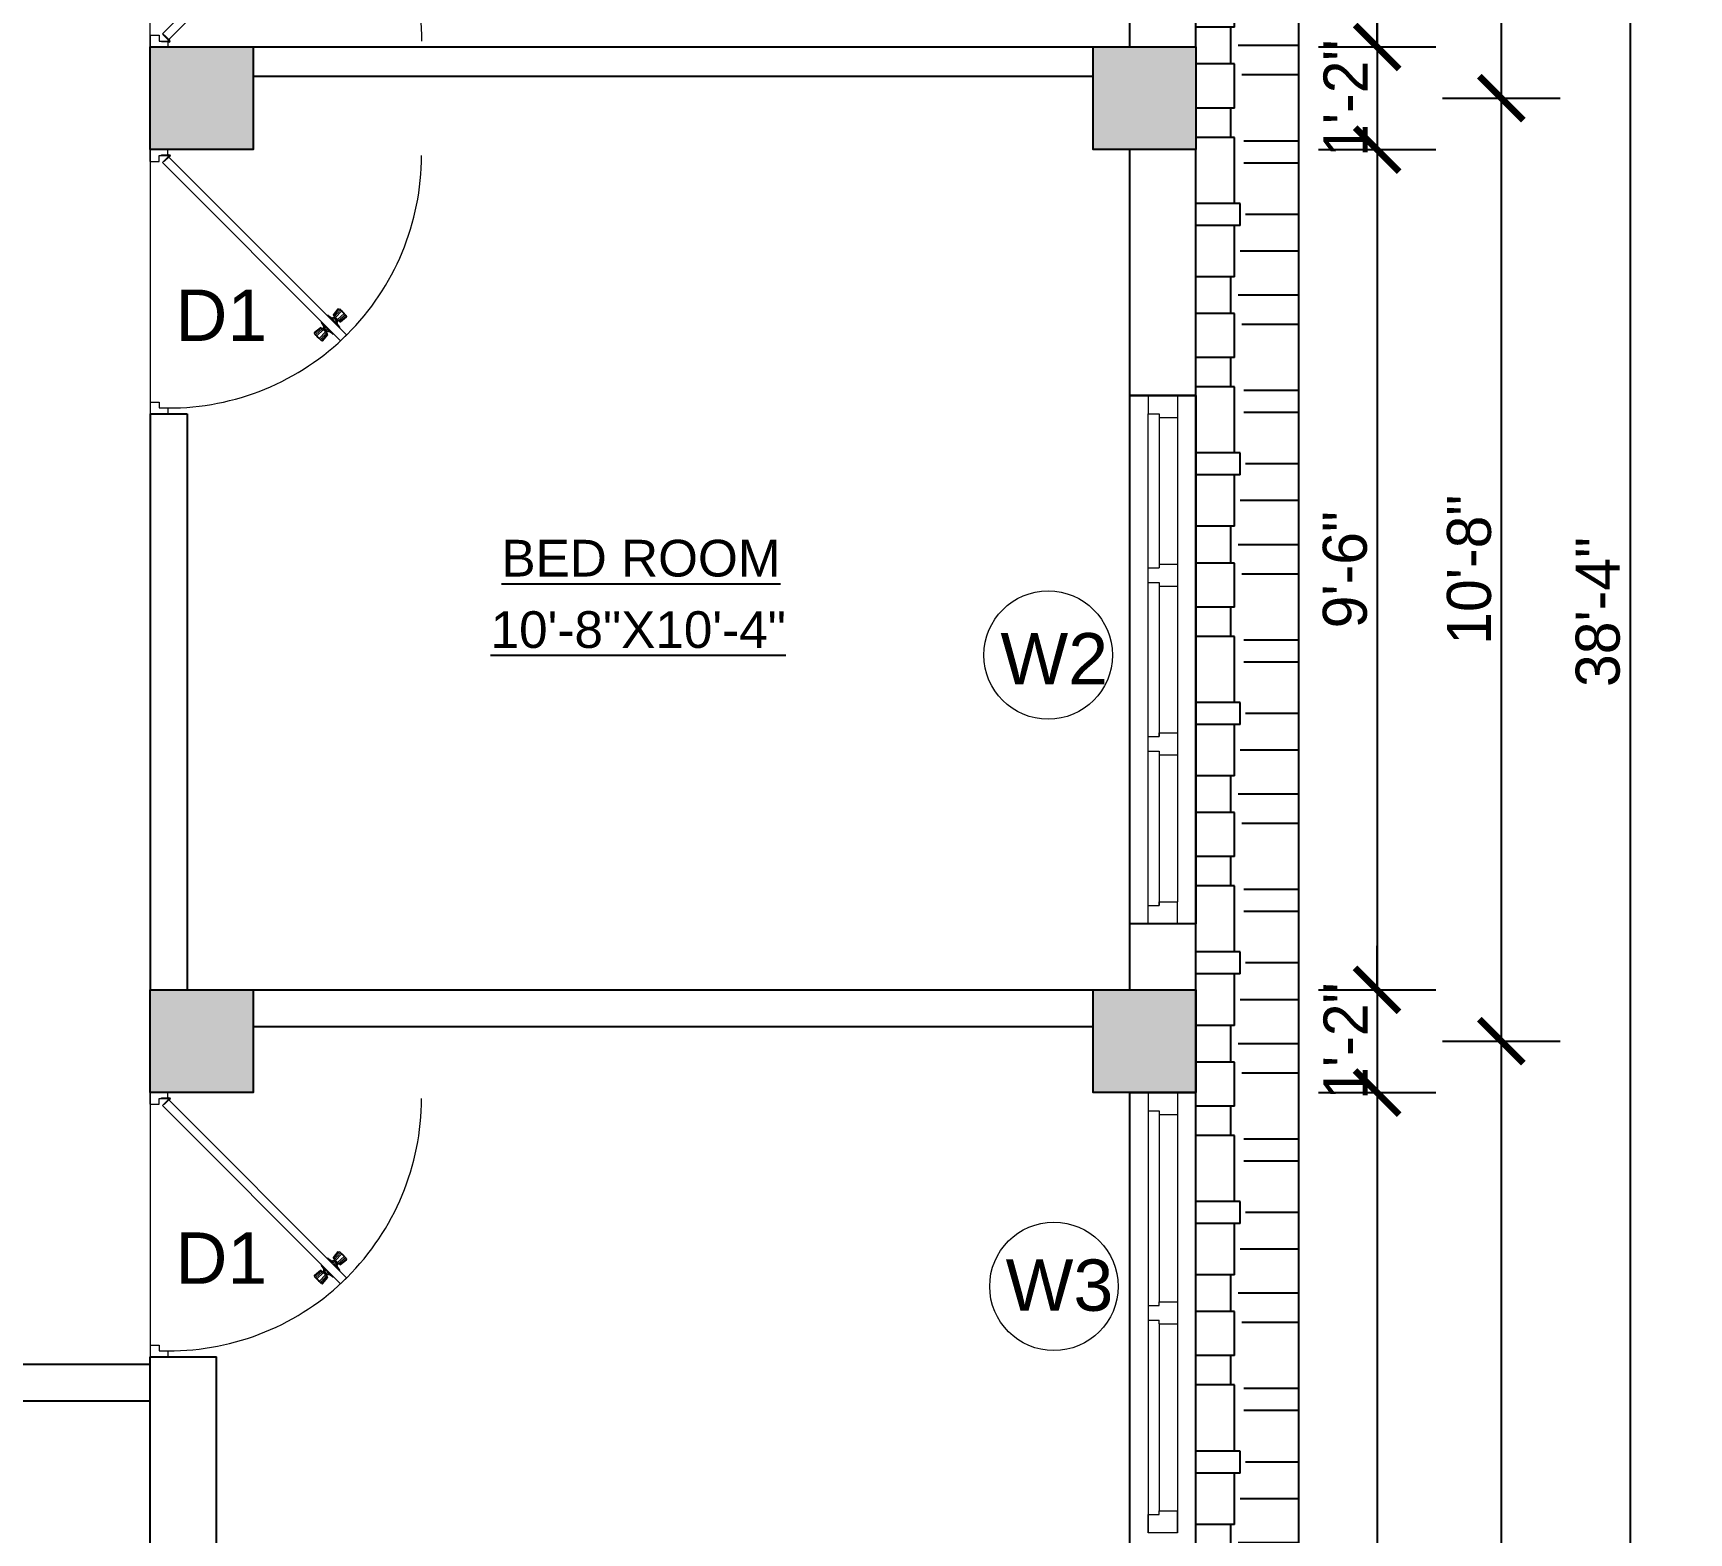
# Model space of a CAD drawing. Header units: inches. Extents: x 3672 to 10975, y -27382 to -746.
# Drawn here: x 5826.2 to 6051.8, y -25547.9 to -25343.6 of the extents above; entities that cross this region are included whole.
import ezdxf

# ---------------------------------------------------------------- set-up
doc = ezdxf.new("R2010")
doc.units = ezdxf.units.IN
doc.header["$LTSCALE"] = 17
doc.header["$MEASUREMENT"] = 0
for name, color, linetype, lineweight in [('25 BOT BAR', 12, 'Continuous', 25), ('DOOR & WIN', 1, 'Continuous', 25), ('OUTLINE', 1, 'Continuous', 25), ('PUERTAS', 7, 'Continuous', 9), ('TEXT', 231, 'Continuous', 20), ('WINDOW FRAME PLAN', 162, 'Continuous', 18)]:
    doc.layers.add(name, color=color, linetype=linetype, lineweight=lineweight)
doc.styles.add('ARCHITECTURE', font='stylu.ttf')
doc.styles.add('DIMTEXT', font='arial.ttf', dxfattribs={"height": 6})
doc.dimstyles.new('8 SCALE', dxfattribs={"dimscale": 0, "dimtxt": 6, "dimasz": 6, "dimexe": 8, "dimexo": 8, "dimgap": 1.25, "dimtad": 1, "dimdec": 0, "dimzin": 3, "dimdsep": 46, "dimlunit": 4, "dimtxsty": 'ARCHITECTURE', "dimblk": 'ARCHTICK', "dimcen": 8, "dimdle": 8, "dimclrd": 5, "dimclre": 5, "dimclrt": 7, "dimadec": 0, "dimazin": 0, "dimtfac": 0.75, "dimtdec": 0, "dimtix": 1, "dimtmove": 2, "dimatfit": 3, "dimldrblk": 'ARCHTICK', "dimfxl": 8, "dimfxlon": 1, "dimtolj": 1, "dimtzin": 0, "dimlwd": -1, "dimlwe": -1, "dimarcsym": 0})

# ---------------------------------------------------------------- blocks, each defined once
blk = doc.blocks.new('ffddd')
at = {"layer": 'DOOR & WIN'}
for p, q in [((-13345.31, -2388.07), (-13345.31, -2316.07)), ((-13336.31, -2316.07), (-13345.31, -2316.07)), ((-13336.31, -2316.07), (-13336.31, -2388.07)), ((-13336.31, -2388.07), (-13345.31, -2388.07)), ((-13336.31, -2388.07), (-13345.31, -2388.07))]:
    blk.add_line(p, q, dxfattribs=at)
at = {"layer": 'WINDOW FRAME PLAN'}
for p, q in [((-13342.81, -2316.07), (-13342.81, -2318.57)), ((-13338.81, -2316.07), (-13338.81, -2319.07)), ((-13342.81, -2385.57), (-13342.81, -2318.57)), ((-13342.81, -2318.57), (-13341.31, -2318.57)), ((-13341.31, -2318.57), (-13341.31, -2319.07)), ((-13341.31, -2319.07), (-13341.31, -2339.57)), ((-13341.31, -2319.07), (-13338.81, -2319.07)), ((-13338.81, -2319.07), (-13338.81, -2385.07)), ((-13341.31, -2339.07), (-13338.81, -2339.07)), ((-13342.81, -2339.57), (-13341.31, -2339.57)), ((-13342.81, -2341.57), (-13341.31, -2341.57)), ((-13341.31, -2341.57), (-13341.31, -2342.07)), ((-13341.31, -2341.57), (-13341.31, -2362.57)), ((-13341.31, -2342.07), (-13338.81, -2342.07)), ((-13342.81, -2362.57), (-13341.31, -2362.57)), ((-13341.31, -2362.07), (-13338.81, -2362.07)), ((-13341.31, -2362.57), (-13341.31, -2362.07)), ((-13342.81, -2364.57), (-13341.31, -2364.57)), ((-13341.31, -2364.57), (-13341.31, -2385.57)), ((-13341.31, -2365.07), (-13338.81, -2365.07)), ((-13342.81, -2388.07), (-13342.81, -2385.57)), ((-13342.81, -2385.57), (-13341.31, -2385.57)), ((-13341.31, -2385.07), (-13338.81, -2385.07)), ((-13341.31, -2385.57), (-13341.31, -2385.07)), ((-13338.81, -2388.07), (-13338.81, -2385.07))]:
    blk.add_line(p, q, dxfattribs=at)
blk = doc.blocks.new('3ft')
at = {"layer": 'PUERTAS', "color": 6}
for p, q in [((1.01, 2.52), (25.23, 26.74)), ((26.05, 25.92), (1.77, 1.64)), ((26.05, 25.92), (25.23, 26.74)), ((0, 2.4), (0, 0)), ((0.72, 2.4), (0, 2.4)), ((0.72, 1.52), (0.72, 2.44)), ((0.8, 1.52), (0.8, 2.41)), ((1.57, 1.84), (0.94, 2.47)), ((1.63, 1.89), (0.97, 2.55)), ((35.2, 1.2), (35.2, 2.4)), ((35.2, 2.4), (36, 2.4)), ((36, 0), (36, 2.4)), ((1.6, 0), (0, 0)), ((0.8, 1.52), (0.72, 1.52)), ((0.8, 1.2), (0.8, 1.52)), ((1.6, 1.2), (0.8, 1.2)), ((1.63, 1.89), (1.57, 1.84)), ((1.77, 1.64), (1.57, 1.84)), ((1.6, 0), (1.6, 1.2)), ((34.4, 0), (34.4, 1.2)), ((34.4, 1.2), (35.2, 1.2)), ((34.4, 0), (36, 0))]:
    blk.add_line(p, q, dxfattribs=at)
at = {"layer": 'PUERTAS', "color": 8}
for p, q in [((22.57, 24.94), (21.65, 25.68)), ((22.63, 24.99), (21.69, 25.75)), ((22.74, 25.1), (21.84, 25.9)), ((22.13, 26.28), (21.98, 26.13)), ((22.88, 25.24), (22.01, 26.06)), ((22.13, 26.28), (22.27, 26.42)), ((22.29, 26.41), (22.27, 26.42)), ((23.16, 25.52), (22.34, 26.39)), ((23.3, 25.66), (22.5, 26.56)), ((23.41, 25.77), (22.65, 26.71)), ((22.69, 24.32), (23.02, 24.83)), ((23.46, 25.83), (22.72, 26.75)), ((22.95, 24.96), (22.84, 25.07)), ((22.98, 24.99), (22.86, 25.1)), ((23.03, 25.04), (22.91, 25.15)), ((22.91, 24.53), (23.1, 24.91)), ((23.11, 25.12), (22.99, 25.23)), ((23.13, 24.76), (23.18, 24.99)), ((23.28, 25.3), (23.17, 25.41)), ((23.36, 25.37), (23.25, 25.49)), ((23.31, 24.94), (23.28, 25.08)), ((23.41, 25.43), (23.3, 25.54)), ((23.46, 25.09), (23.32, 25.13)), ((23.44, 25.45), (23.33, 25.56)), ((23.64, 25.27), (23.41, 25.22)), ((23.87, 25.49), (23.49, 25.3)), ((24.08, 25.71), (23.57, 25.38)), ((23.63, 23.38), (24.14, 23.72)), ((23.84, 23.6), (24.22, 23.79)), ((24.07, 23.82), (24.3, 23.88)), ((24.25, 24), (24.39, 23.97)), ((24.25, 23.26), (24.99, 22.34)), ((24.27, 23.64), (24.38, 23.53)), ((24.3, 23.67), (24.41, 23.56)), ((24.3, 23.32), (25.06, 22.38)), ((24.35, 23.72), (24.46, 23.61)), ((24.4, 24.15), (24.43, 24.01)), ((24.41, 23.43), (25.2, 22.53)), ((24.43, 23.8), (24.54, 23.69)), ((24.58, 24.33), (24.52, 24.1)), ((24.55, 23.57), (25.37, 22.7)), ((24.6, 23.97), (24.72, 23.86)), ((24.8, 24.56), (24.61, 24.18)), ((25.02, 24.77), (24.68, 24.26)), ((24.68, 24.05), (24.79, 23.94)), ((24.73, 24.1), (24.85, 23.99)), ((24.76, 24.13), (24.87, 24.02)), ((24.83, 23.85), (25.7, 23.03)), ((24.97, 23.99), (25.87, 23.2)), ((25.08, 24.1), (26.02, 23.34)), ((25.14, 24.15), (26.06, 23.41)), ((25.58, 22.82), (25.43, 22.67)), ((25.58, 22.82), (25.73, 22.97)), ((25.72, 22.98), (25.73, 22.97)), ((0, 0), (36, 0))]:
    blk.add_line(p, q, dxfattribs=at)
at = {"layer": 'PUERTAS', "color": 1}
for p, q in [((21.67, 25.73), (22.17, 26.23)), ((22.49, 24.95), (21.67, 25.61)), ((21.7, 25.82), (22.14, 26.26)), ((21.73, 25.79), (21.7, 25.82)), ((22.58, 26.7), (22.14, 26.26)), ((22.67, 26.73), (22.17, 26.23)), ((22.61, 26.67), (22.58, 26.7)), ((22.6, 24.96), (23.02, 25.38)), ((22.7, 25.07), (22.71, 25.06)), ((23.45, 25.91), (22.79, 26.73)), ((22.82, 25.06), (23.08, 25.32)), ((22.94, 24.95), (22.83, 25.07)), ((22.93, 24.94), (23.19, 25.21)), ((22.93, 24.84), (22.93, 24.83)), ((23.44, 25.81), (23.02, 25.38)), ((23.34, 25.58), (23.08, 25.32)), ((23.46, 25.47), (23.19, 25.21)), ((23.33, 25.7), (23.34, 25.69)), ((23.45, 25.46), (23.33, 25.57)), ((23.57, 25.47), (23.57, 25.47)), ((24.15, 25.79), (23.68, 25.48)), ((23.68, 25.48), (23.68, 25.48)), ((24.27, 25.78), (24.26, 25.79)), ((25.1, 24.84), (24.79, 24.38)), ((25.09, 24.96), (25.1, 24.95)), ((22.61, 24.25), (22.92, 24.72)), ((22.62, 24.13), (22.61, 24.14)), ((22.92, 24.72), (22.92, 24.72)), ((23.44, 23.31), (23.45, 23.3)), ((23.56, 23.3), (24.03, 23.61)), ((24.03, 23.61), (24.03, 23.62)), ((24.14, 23.62), (24.14, 23.62)), ((24.25, 23.62), (24.51, 23.89)), ((24.26, 23.29), (24.69, 23.71)), ((24.26, 23.63), (24.37, 23.52)), ((24.26, 23.18), (24.92, 22.37)), ((24.37, 23.52), (24.63, 23.77)), ((24.37, 23.4), (24.37, 23.4)), ((24.78, 24.15), (24.51, 23.89)), ((24.89, 24.03), (24.63, 23.77)), ((25.11, 24.14), (24.69, 23.71)), ((24.77, 24.14), (24.88, 24.03)), ((24.79, 24.38), (24.78, 24.37)), ((24.78, 24.26), (24.78, 24.26)), ((25, 24.03), (25, 24.03)), ((25.04, 22.36), (25.54, 22.86)), ((25.13, 22.39), (25.57, 22.83)), ((25.22, 24.14), (26.03, 23.48)), ((26.04, 23.37), (25.54, 22.86)), ((26.01, 23.27), (25.57, 22.83)), ((25.98, 23.3), (26.01, 23.27)), ((25.1, 22.42), (25.13, 22.39))]:
    blk.add_line(p, q, dxfattribs=at)
at = {"layer": 'PUERTAS', "color": 2}
for p, q in [((21.99, 26.11), (21.98, 26.13)), ((25.42, 22.68), (25.43, 22.67))]:
    blk.add_line(p, q, dxfattribs=at)
at = {"layer": 'PUERTAS', "color": 6}
for radius in [0.155, 0.0752]:
    blk.add_circle((0.82, 2.56), radius, dxfattribs=at)
blk.add_arc((0.82, 2.56), 34.38, 359.7285, 90.0333, dxfattribs=at)
at = {"layer": 'PUERTAS', "color": 1}
for centre, start, end in [((22.54, 25.01), 231.0764, 315), ((22.73, 26.68), 38.9236, 135), ((22.77, 25.12), 225, 315), ((22.99, 24.89), 135, 219.7428), ((22.87, 24.78), 315, 39.7428), ((23.28, 25.63), 315, 45), ((23.39, 25.86), 315, 38.9236), ((23.51, 25.41), 50.2572, 135), ((23.62, 25.53), 230.2572, 315), ((24.2, 25.73), 45, 135), ((25.04, 24.89), 315, 45), ((22.67, 24.2), 135, 225), ((23.51, 23.36), 225, 315), ((24.09, 23.56), 50.2572, 135), ((24.2, 23.68), 230.2572, 315), ((24.32, 23.23), 135, 218.9236), ((24.42, 23.46), 135, 225), ((24.84, 24.31), 135, 219.7428), ((24.72, 24.21), 315, 39.7428), ((24.94, 23.98), 45, 135), ((25.17, 24.08), 51.0764, 135), ((25.98, 23.42), 315, 51.0764), ((24.98, 22.42), 218.9236, 315)]:
    blk.add_arc(centre, 0.08, start, end, dxfattribs=at)
blk = doc.blocks.new('*U2796')
at = {"color": 3, "xscale": -1}
blk.add_blockref('3ft', (42, 0), dxfattribs=at)
blk = doc.blocks.new("5'")
at = {"layer": 'WINDOW FRAME PLAN'}
for p, q in [((10026.35, -7897.24), (10086.35, -7897.24)), ((10026.35, -7897.24), (10026.35, -7901.24)), ((10026.35, -7897.24), (10029.35, -7897.24)), ((10029.35, -7899.74), (10029.35, -7897.24)), ((10054.85, -7899.74), (10054.85, -7897.24)), ((10054.85, -7897.24), (10057.85, -7897.24)), ((10057.85, -7899.74), (10057.85, -7897.24)), ((10086.35, -7897.24), (10083.35, -7897.24)), ((10083.35, -7899.74), (10083.35, -7897.24)), ((10086.35, -7897.24), (10086.35, -7901.24)), ((10028.85, -7901.24), (10028.85, -7899.74)), ((10028.85, -7899.74), (10029.35, -7899.74)), ((10029.35, -7899.74), (10054.85, -7899.74)), ((10055.35, -7899.74), (10054.85, -7899.74)), ((10055.35, -7901.24), (10055.35, -7899.74)), ((10057.35, -7901.24), (10057.35, -7899.74)), ((10057.85, -7899.74), (10057.35, -7899.74)), ((10057.85, -7899.74), (10083.35, -7899.74)), ((10083.85, -7899.74), (10083.35, -7899.74)), ((10083.85, -7901.24), (10083.85, -7899.74)), ((10026.35, -7901.24), (10086.35, -7901.24)), ((10026.35, -7901.24), (10028.85, -7901.24)), ((10086.35, -7901.24), (10083.85, -7901.24))]:
    blk.add_line(p, q, dxfattribs=at)
blk = doc.blocks.new('_ArchTick')
at = {"color": 0, "linetype": 'ByBlock', "const_width": 0.15}
blk.add_lwpolyline([(-0.5, -0.5), (0.5, 0.5)], dxfattribs=at)
blk = doc.blocks.new('*D3069')
at = {"layer": '25 BOT BAR', "color": 5, "transparency": 16777216}
for p, q in [((6009.33, -25198.46), (6009.33, -25353.46)), ((6001.33, -25206.46), (6017.33, -25206.46)), ((6001.33, -25345.46), (6017.33, -25345.46))]:
    blk.add_line(p, q, dxfattribs=at)
at = {"layer": 'Defpoints', "color": 0, "transparency": 16777216}
for p in [(5984.65, -25206.46), (5984.65, -25345.46), (6009.33, -25345.46)]:
    blk.add_point(p, dxfattribs=at)
at = {"layer": '25 BOT BAR', "color": 5, "transparency": 16777216, "xscale": 6, "yscale": 6, "zscale": 6}
for p, rotation in [((6009.33, -25206.46), 90), ((6009.33, -25345.46), 270)]:
    blk.add_blockref('_ArchTick', p, dxfattribs=dict(at, rotation=rotation))
at = {"layer": '25 BOT BAR', "color": 7, "transparency": 16777216, "insert": (6004.86, -25275.96), "char_height": 6, "attachment_point": 5, "rotation": 90, "style": 'ARCHITECTURE'}
blk.add_mtext('\\A1;11\'-7"', dxfattribs=at)
blk = doc.blocks.new('*D3070')
at = {"layer": '25 BOT BAR', "color": 5, "transparency": 16777216}
for p, q in [((6009.33, -25345.46), (6009.33, -25339.46)), ((6001.33, -25345.46), (6017.33, -25345.46)), ((6009.33, -25345.46), (6009.33, -25359.46)), ((6001.33, -25359.46), (6017.33, -25359.46)), ((6009.33, -25359.46), (6009.33, -25365.46))]:
    blk.add_line(p, q, dxfattribs=at)
at = {"layer": 'Defpoints', "color": 0, "transparency": 16777216}
for p in [(5984.65, -25345.46), (5984.65, -25359.46), (6009.33, -25359.46)]:
    blk.add_point(p, dxfattribs=at)
at = {"layer": '25 BOT BAR', "color": 5, "transparency": 16777216, "xscale": 6, "yscale": 6, "zscale": 6}
for p, rotation in [((6009.33, -25345.46), 270), ((6009.33, -25359.46), 90)]:
    blk.add_blockref('_ArchTick', p, dxfattribs=dict(at, rotation=rotation))
at = {"layer": '25 BOT BAR', "color": 7, "transparency": 16777216, "insert": (6005.02, -25352.46), "char_height": 6, "attachment_point": 5, "rotation": 90, "style": 'ARCHITECTURE'}
blk.add_mtext('\\A1;1\'-2"', dxfattribs=at)
blk = doc.blocks.new('*D3071')
at = {"layer": '25 BOT BAR', "color": 5, "transparency": 16777216}
for p, q in [((6009.33, -25351.46), (6009.33, -25481.94)), ((6001.33, -25359.46), (6017.33, -25359.46)), ((6001.33, -25473.94), (6017.33, -25473.94))]:
    blk.add_line(p, q, dxfattribs=at)
at = {"layer": 'Defpoints', "color": 0, "transparency": 16777216}
for p in [(5984.65, -25359.46), (5984.65, -25473.94), (6009.33, -25473.94)]:
    blk.add_point(p, dxfattribs=at)
at = {"layer": '25 BOT BAR', "color": 5, "transparency": 16777216, "xscale": 6, "yscale": 6, "zscale": 6}
for p, rotation in [((6009.33, -25359.46), 90), ((6009.33, -25473.94), 270)]:
    blk.add_blockref('_ArchTick', p, dxfattribs=dict(at, rotation=rotation))
at = {"layer": '25 BOT BAR', "color": 7, "transparency": 16777216, "insert": (6004.97, -25416.7), "char_height": 6, "attachment_point": 5, "rotation": 90, "style": 'ARCHITECTURE'}
blk.add_mtext('\\A1;9\'-6"', dxfattribs=at)
blk = doc.blocks.new('*D3072')
at = {"layer": '25 BOT BAR', "color": 5, "transparency": 16777216}
for p, q in [((6009.33, -25473.94), (6009.33, -25467.94)), ((6001.33, -25473.94), (6017.33, -25473.94)), ((6009.33, -25473.94), (6009.33, -25487.94)), ((6001.33, -25487.94), (6017.33, -25487.94)), ((6009.33, -25487.94), (6009.33, -25493.94))]:
    blk.add_line(p, q, dxfattribs=at)
at = {"layer": 'Defpoints', "color": 0, "transparency": 16777216}
for p in [(5984.65, -25473.94), (5984.65, -25487.94), (6009.33, -25487.94)]:
    blk.add_point(p, dxfattribs=at)
at = {"layer": '25 BOT BAR', "color": 5, "transparency": 16777216, "xscale": 6, "yscale": 6, "zscale": 6}
for p, rotation in [((6009.33, -25473.94), 270), ((6009.33, -25487.94), 90)]:
    blk.add_blockref('_ArchTick', p, dxfattribs=dict(at, rotation=rotation))
at = {"layer": '25 BOT BAR', "color": 7, "transparency": 16777216, "insert": (6005.02, -25480.94), "char_height": 6, "attachment_point": 5, "rotation": 90, "style": 'ARCHITECTURE'}
blk.add_mtext('\\A1;1\'-2"', dxfattribs=at)
blk = doc.blocks.new('*D3073')
at = {"layer": '25 BOT BAR', "color": 5, "transparency": 16777216}
for p, q in [((6009.33, -25479.94), (6009.33, -25646.46)), ((6001.33, -25487.94), (6017.33, -25487.94)), ((6001.33, -25638.46), (6017.33, -25638.46))]:
    blk.add_line(p, q, dxfattribs=at)
at = {"layer": 'Defpoints', "color": 0, "transparency": 16777216}
for p in [(5984.65, -25487.94), (5984.65, -25638.46), (6009.33, -25638.46)]:
    blk.add_point(p, dxfattribs=at)
at = {"layer": '25 BOT BAR', "color": 5, "transparency": 16777216, "xscale": 6, "yscale": 6, "zscale": 6}
for p, rotation in [((6009.33, -25487.94), 90), ((6009.33, -25638.46), 270)]:
    blk.add_blockref('_ArchTick', p, dxfattribs=dict(at, rotation=rotation))
at = {"layer": '25 BOT BAR', "color": 7, "transparency": 16777216, "insert": (6004.86, -25563.2), "char_height": 6, "attachment_point": 5, "rotation": 90, "style": 'ARCHITECTURE'}
blk.add_mtext('\\A1;12\'-7"', dxfattribs=at)
blk = doc.blocks.new('*D3076')
at = {"layer": '25 BOT BAR', "color": 5, "transparency": 16777216}
for p, q in [((6026.25, -25191.46), (6026.25, -25360.46)), ((6018.25, -25199.46), (6034.25, -25199.46)), ((6018.25, -25352.46), (6034.25, -25352.46))]:
    blk.add_line(p, q, dxfattribs=at)
at = {"layer": 'Defpoints', "color": 0, "transparency": 16777216}
for p in [(5977.65, -25199.46), (5977.65, -25352.46), (6026.25, -25352.46)]:
    blk.add_point(p, dxfattribs=at)
at = {"layer": '25 BOT BAR', "color": 5, "transparency": 16777216, "xscale": 6, "yscale": 6, "zscale": 6}
for p, rotation in [((6026.25, -25199.46), 90), ((6026.25, -25352.46), 270)]:
    blk.add_blockref('_ArchTick', p, dxfattribs=dict(at, rotation=rotation))
at = {"layer": '25 BOT BAR', "color": 7, "transparency": 16777216, "insert": (6021.9, -25275.96), "char_height": 6, "attachment_point": 5, "rotation": 90, "style": 'ARCHITECTURE'}
blk.add_mtext('\\A1;12\'-9"', dxfattribs=at)
blk = doc.blocks.new('*D3077')
at = {"layer": '25 BOT BAR', "color": 5, "transparency": 16777216}
for p, q in [((6026.25, -25344.46), (6026.25, -25488.94)), ((6018.25, -25352.46), (6034.25, -25352.46)), ((6018.25, -25480.94), (6034.25, -25480.94))]:
    blk.add_line(p, q, dxfattribs=at)
at = {"layer": 'Defpoints', "color": 0, "transparency": 16777216}
for p in [(5977.65, -25352.46), (5977.65, -25480.94), (6026.25, -25480.94)]:
    blk.add_point(p, dxfattribs=at)
at = {"layer": '25 BOT BAR', "color": 5, "transparency": 16777216, "xscale": 6, "yscale": 6, "zscale": 6}
for p, rotation in [((6026.25, -25352.46), 90), ((6026.25, -25480.94), 270)]:
    blk.add_blockref('_ArchTick', p, dxfattribs=dict(at, rotation=rotation))
at = {"layer": '25 BOT BAR', "color": 7, "transparency": 16777216, "insert": (6021.88, -25416.7), "char_height": 6, "attachment_point": 5, "rotation": 90, "style": 'ARCHITECTURE'}
blk.add_mtext('\\A1;10\'-8"', dxfattribs=at)
blk = doc.blocks.new('*D3078')
at = {"layer": '25 BOT BAR', "color": 5, "transparency": 16777216}
for p, q in [((6026.25, -25472.94), (6026.25, -25653.46)), ((6018.25, -25480.94), (6034.25, -25480.94)), ((6018.25, -25645.46), (6034.25, -25645.46))]:
    blk.add_line(p, q, dxfattribs=at)
at = {"layer": 'Defpoints', "color": 0, "transparency": 16777216}
for p in [(5977.65, -25480.94), (5977.65, -25645.46), (6026.25, -25645.46)]:
    blk.add_point(p, dxfattribs=at)
at = {"layer": '25 BOT BAR', "color": 5, "transparency": 16777216, "xscale": 6, "yscale": 6, "zscale": 6}
for p, rotation in [((6026.25, -25480.94), 90), ((6026.25, -25645.46), 270)]:
    blk.add_blockref('_ArchTick', p, dxfattribs=dict(at, rotation=rotation))
at = {"layer": '25 BOT BAR', "color": 7, "transparency": 16777216, "insert": (6021.89, -25563.2), "char_height": 6, "attachment_point": 5, "rotation": 90, "style": 'ARCHITECTURE'}
blk.add_mtext('\\A1;13\'-9"', dxfattribs=at)
blk = doc.blocks.new('*D3079')
at = {"layer": '25 BOT BAR', "color": 5, "transparency": 16777216}
for p, q in [((6043.81, -25184.46), (6043.81, -25660.46)), ((6035.81, -25192.46), (6051.81, -25192.46)), ((6035.81, -25652.46), (6051.81, -25652.46))]:
    blk.add_line(p, q, dxfattribs=at)
at = {"layer": 'Defpoints', "color": 0, "transparency": 16777216}
for p in [(5984.65, -25192.46), (5984.65, -25652.46), (6043.81, -25652.46)]:
    blk.add_point(p, dxfattribs=at)
at = {"layer": '25 BOT BAR', "color": 5, "transparency": 16777216, "xscale": 6, "yscale": 6, "zscale": 6}
for p, rotation in [((6043.81, -25192.46), 90), ((6043.81, -25652.46), 270)]:
    blk.add_blockref('_ArchTick', p, dxfattribs=dict(at, rotation=rotation))
at = {"layer": '25 BOT BAR', "color": 7, "transparency": 16777216, "insert": (6039.42, -25422.46), "char_height": 6, "attachment_point": 5, "rotation": 90, "style": 'ARCHITECTURE'}
blk.add_mtext('\\A1;38\'-4"', dxfattribs=at)

msp = doc.modelspace()

# ---------------------------------------------------------------- hatches: boundary and pattern name
at = {"layer": 'DOOR & WIN'}
h = msp.add_hatch(color=256, dxfattribs=at)
h.dxf.hatch_style = 1
h.paths.add_polyline_path([(5856.18, -25345.46), (5842.18, -25345.46), (5842.18, -25359.46), (5856.18, -25359.46)])
h = msp.add_hatch(color=256, dxfattribs=at)
h.dxf.hatch_style = 1
h.paths.add_polyline_path([(5984.65, -25345.46), (5970.65, -25345.46), (5970.65, -25359.46), (5984.65, -25359.46)])
h = msp.add_hatch(color=256, dxfattribs=at)
h.dxf.hatch_style = 1
h.paths.add_polyline_path([(5856.18, -25473.94), (5842.18, -25473.94), (5842.18, -25487.94), (5856.18, -25487.94)])
h = msp.add_hatch(color=256, dxfattribs=at)
h.dxf.hatch_style = 1
h.paths.add_polyline_path([(5984.65, -25473.94), (5970.65, -25473.94), (5970.65, -25487.94), (5984.65, -25487.94)])
at = {"layer": 'OUTLINE'}
h = msp.add_hatch(dxfattribs=at)
h.set_pattern_fill('AR-RSHKE', color=8, angle=90)
h.set_pattern_definition([(90, (-4486.104, -6798.299), (-12, 25.5), [6, -5, 7, -3, 9, -4]), (90, (-4486.604, -6792.299), (-12, 25.5), [5, -19, 4, -6]), (90, (-4485.354, -6780.299), (-12, 25.5), [3, -31]), (180, (-4486.104, -6798.299), (-12, -8.5), [11.5, -36.5]), (180, (-4486.104, -6792.299), (-12, -8.5), [11.25, -36.75]), (180, (-4486.104, -6787.299), (-12, -8.5), [10.5, -37.5]), (180, (-4485.354, -6780.299), (-12, -8.5), [11.5, -36.5]), (180, (-4485.354, -6777.299), (-12, -8.5), [11.5, -36.5]), (180, (-4486.104, -6768.299), (-12, -8.5), [11, -37])])
h.paths.add_polyline_path([(5998.65, -25192.46), (5984.65, -25192.46), (5984.65, -25206.46), (5984.65, -25345.46), (5984.65, -25359.46), (5984.65, -25694.46), (5998.65, -25694.46)])

# ---------------------------------------------------------------- linework, layer by layer
at = {"layer": '25 BOT BAR'}
for p, q in [((5842.18, -25395.46), (5842.18, -25473.94)), ((5842.18, -25395.46), (5847.18, -25395.46)), ((5847.18, -25395.46), (5847.18, -25473.94)), ((5856.18, -25473.94), (5970.65, -25473.94)), ((5856.18, -25478.94), (5970.65, -25478.94)), ((5975.65, -25487.94), (5984.65, -25487.94)), ((5802.18, -25524.94), (5842.18, -25524.94)), ((5842.18, -25523.94), (5851.18, -25523.94)), ((5797.18, -25529.94), (5842.18, -25529.94))]:
    msp.add_line(p, q, dxfattribs=at)
at = {"layer": 'DOOR & WIN'}
for p, q in [((5984.65, -25345.46), (5984.65, -25192.46)), ((5998.65, -25694.46), (5998.65, -25192.46)), ((5975.65, -25345.46), (5975.65, -25206.46)), ((5856.18, -25345.46), (5970.65, -25345.46)), ((5856.18, -25349.46), (5970.65, -25349.46)), ((5975.65, -25473.94), (5975.65, -25359.46)), ((5984.65, -25652.46), (5984.65, -25359.46)), ((5975.65, -25638.46), (5975.65, -25487.94)), ((5842.18, -25529.94), (5842.18, -25523.94)), ((5851.18, -25638.46), (5851.18, -25523.94)), ((5842.18, -25638.46), (5842.18, -25529.94))]:
    msp.add_line(p, q, dxfattribs=at)
at = {"layer": 'OUTLINE'}
msp.add_line((5975.65, -25392.94), (5984.65, -25392.94), dxfattribs=at)
for points in [[(5842.18, -25345.46), (5856.18, -25345.46), (5856.18, -25359.46), (5842.18, -25359.46)], [(5970.65, -25345.46), (5984.65, -25345.46), (5984.65, -25359.46), (5970.65, -25359.46)], [(5842.18, -25473.94), (5856.18, -25473.94), (5856.18, -25487.94), (5842.18, -25487.94)], [(5970.65, -25473.94), (5984.65, -25473.94), (5984.65, -25487.94), (5970.65, -25487.94)]]:
    msp.add_lwpolyline(points, close=True, dxfattribs=at)
at = {"layer": 'TEXT'}
for centre in [(5964.51, -25428.33), (5965.29, -25514.35)]:
    msp.add_circle(centre, 8.75, dxfattribs=at)

# ---------------------------------------------------------------- block references
at = {"layer": '25 BOT BAR', "rotation": 270}
msp.add_blockref("5'", (13879.38, -15461.59), dxfattribs=at)
at = {"layer": 'DOOR & WIN', "rotation": 270}
msp.add_blockref('*U2796', (5842.18, -25303.46), dxfattribs=at)
at = {"layer": 'DOOR & WIN', "xscale": -1, "rotation": 270}
for p in [(5842.18, -25401.46), (5842.18, -25529.94)]:
    msp.add_blockref('*U2796', p, dxfattribs=at)
at = {"layer": 'OUTLINE'}
msp.add_blockref('ffddd', (19320.96, -23076.87), dxfattribs=at)

# ---------------------------------------------------------------- texts
at = {"layer": 'DOOR & WIN', "char_height": 5, "attachment_point": 5}
for s, insert in [('{\\fArial TUR|b0|i0|c0|p34;\\L\\C7;BED ROOM}', (5909.03, -25415.16)), ('{\\fArial TUR|b0|i0|c0|p34;\\L\\C7;10\'-8"X10\'-4"}', (5908.66, -25424.89))]:
    msp.add_mtext(s, dxfattribs=dict(at, insert=insert))
at = {"layer": 'TEXT', "style": 'DIMTEXT'}
for s, p in [('D1', (5845.62, -25385.52)), ('D1', (5845.62, -25514)), ('W3', (5958.72, -25517.68))]:
    msp.add_text(s, height=7, dxfattribs=at).set_placement(p)
msp.add_text('W2', height=7, rotation=360, dxfattribs=at).set_placement((5958.01, -25432.33))

# ---------------------------------------------------------------- dimensions: what is measured, and where the dimension line sits
at = {"layer": '25 BOT BAR'}
for base, p1, p2, picture, middle in [((6043.81, -25652.46), (5984.65, -25192.46), (5984.65, -25652.46), '*D3079', (6039.42, -25422.46)), ((6026.25, -25352.46), (5977.65, -25199.46), (5977.65, -25352.46), '*D3076', (6021.9, -25275.96)), ((6009.33, -25345.46), (5984.65, -25206.46), (5984.65, -25345.46), '*D3069', (6004.86, -25275.96)), ((6009.33, -25359.46), (5984.65, -25345.46), (5984.65, -25359.46), '*D3070', (6005.02, -25352.46)), ((6026.25, -25480.94), (5977.65, -25352.46), (5977.65, -25480.94), '*D3077', (6021.88, -25416.7)), ((6009.33, -25473.94), (5984.65, -25359.46), (5984.65, -25473.94), '*D3071', (6004.97, -25416.7)), ((6009.33, -25487.94), (5984.65, -25473.94), (5984.65, -25487.94), '*D3072', (6005.02, -25480.94)), ((6026.25, -25645.46), (5977.65, -25480.94), (5977.65, -25645.46), '*D3078', (6021.89, -25563.2)), ((6009.33, -25638.46), (5984.65, -25487.94), (5984.65, -25638.46), '*D3073', (6004.86, -25563.2))]:
    dim = msp.add_linear_dim(base=base, p1=p1, p2=p2, angle=90, dimstyle='8 SCALE', override={"dimscale": 1}, dxfattribs=at)
    dim.commit()
    dim.dimension.update_dxf_attribs({"geometry": picture, "text_midpoint": middle})

doc.saveas('drawing.dxf')
